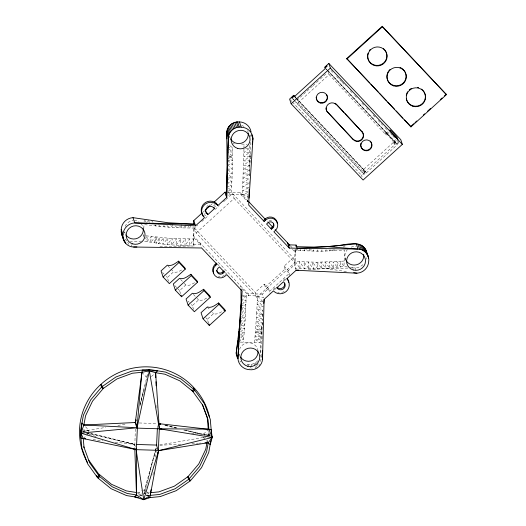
<?xml version="1.0" encoding="UTF-8"?>
<svg xmlns="http://www.w3.org/2000/svg" width="526" height="526" viewBox="0 0 526 526"><rect width="100%" height="100%" fill="white"/><g stroke="black" fill="none" stroke-linecap="round" stroke-linejoin="round"><path stroke-width="0.39" stroke-dasharray="2.63 1.97" d="M181.437 224.609L181.417 227.87L194.173 228.06L194.488 226.528M243.972 148.273L243.998 144.163M229.717 145.557L232.801 147.931L232.058 177.768L231.23 194.39L227.626 195.435M243.965 148.97L242.401 194.725L247.759 196.303M249.429 175.671L249.58 144.334M250.757 142.283L249.377 175.71M249.186 181.74L249.041 185.494M225.917 199.604L232.551 193.575L293.206 257.852L294.816 262.724L256.833 297.249L255.222 292.377L264.308 284.119L268.49 288.55L262.375 294.106L263.579 297.736L257.451 295.934L246.28 295.605L245.109 320.636L243.406 342.183M262.625 316.567L262.961 310.971L257.129 304.482L263.191 306.632L257.299 300.221L263.394 302.213L257.451 295.934L256.741 312.865L262.448 319.302L260.594 355.326L262.079 359.837M208.888 429.163L203.516 434.062L203.47 434.989L204.916 435.35M86.836 435.258L88.651 433.187L134.63 444.404L135.373 446.659M88.67 432.714L88.789 430.209L83.877 424.995M143.414 237.095L143.559 233.965M143.815 228.481L143.999 224.569L164.296 226.89L181.417 227.87L179.741 226.233M144.104 222.222L144.216 219.875M135.346 428.986L134.748 447.665M157.366 428.401L157.55 424.344M144.65 241.296L167.044 244.662L193.949 246.129C193.423 239.764 193.22 233.353 193.476 226.884M206.863 436.047L208.96 435.186L208.96 432.01M228.192 192.319L240.224 192.687L240.882 194.673L247.654 201.852L247.943 195.659M296.151 270.252L294.415 264.986L295.073 250.81L293.462 249.1M295.908 248.982L295.329 261.507L295.612 268.615L317.862 268.911L333.872 267.912L343.932 266.485L347.147 266.899M344.839 246.924L344.951 244.577L343.235 247.154M251.047 136.55L251.132 134.912M185.915 224.799L185.704 227.988L184.107 226.41M261.764 356.806C258.167 345.201 262.027 333.155 262.329 321.34M262.724 316.455L262.993 313.2M254.577 342.511L256.741 312.865L262.717 315.199L256.944 308.703L262.961 310.971M248.949 187.736L242.848 186.539L249.133 183.245L243.045 182.351L249.285 178.728L243.229 178.11L249.416 174.205L243.393 173.83L249.521 169.694L243.538 169.536L249.6 165.223L250.514 157.945M250.619 157.136L251.126 153.092M152.974 475.09L153.513 471.033M155.348 457.245L156.531 448.323M190.379 224.924L189.958 228.054L188.249 226.318M146.879 376.728L147.589 371.981M250.744 136.431L250.981 134.853M145.064 492.06L145.275 490.811M207.145 441.597L207.422 440.058M208.118 436.212L208.631 433.391L208.375 430.419M346.404 271.6L326.173 268.549L320.899 262.198L322.083 268.766L316.718 262.218L317.862 268.911L312.483 262.178L313.535 268.996L308.21 262.086L309.124 269.003L303.916 261.948L304.653 268.944L299.616 261.751L300.136 268.812L295.329 261.507L316.718 262.218L340.592 261.337L343.932 266.485L344.694 250.054L321.412 251.244L295.836 250.547L296.473 247.476M140.1 403.764L146.563 378.312M146.945 376.787L147.319 375.327M144.446 493.815L155.341 451.407M155.538 450.618L156.353 447.455L155.426 450.618M140.001 404.882L145.985 382.218M300.537 249.239L300.129 250.797L302.588 249.127M143.164 490.114L144.926 490.166L155.275 451.407M155.486 450.618L156.327 447.455M139.975 405.671L144.696 388.484M144.045 491.573L155.209 451.407M305.047 249.015L304.429 250.987L306.967 249.258M330.019 249.712L329.578 251.053L330.44 249.837M309.906 247.766L308.716 251.132L311.313 249.331M326.087 249.666L325.535 251.178L326.777 250.106M313.509 249.843L312.99 251.224L314.956 249.817M321.978 249.784L321.412 251.244L323.339 249.712M317.776 249.843L317.224 251.264L319.183 249.791M143.466 494.716L145.38 490.186L144.926 490.166M332.55 250.922L333.221 249.515M159.897 246.562L189.465 246.056L193.66 239.021L168.037 238.166L143.486 235.53M145.301 238.541L147.372 236.082L146.78 241.743L151.363 236.588L150.528 242.433L155.433 237.055L154.447 243.071L156.459 237.16L156.446 243.36L159.582 237.469L158.517 243.663L163.783 237.844L162.725 244.189L168.037 238.166L167.044 244.662L172.318 238.436L171.45 245.077L176.611 238.659L175.914 245.418L180.911 238.824L180.425 245.701L185.191 238.942L184.948 245.912L189.452 239.008L189.465 246.056M242.433 304.153L246.129 299.892L242.506 301.082M241.69 309.084L245.958 304.153L240.855 305.981M241.999 312.694L245.773 308.374L240.625 310.314M241.579 300.964L246.28 295.605L242.289 295.474M241.75 316.816L245.57 312.536L240.382 314.548M240.382 322.004L245.346 316.632L240.112 318.644M333.523 250.882L334.621 249.705M213.641 205.949L215.193 204.325M274.388 289.957L275.946 288.333M241.197 324.654L245.109 320.636L241.335 322.037M239.771 329.421L244.86 324.549L241.046 325.857M257.852 360.777C255.38 363.473 251.612 364.866 247.983 364.439A12.381 12.078 -18.3 0 1 244.984 363.979M151.449 376.531L154.434 373.808M312.405 86.198L297.229 99.993L298.137 102.741L364.071 172.607L395.033 144.459L394.125 141.711L363.157 169.859L364.071 172.607M313.016 85.646L319.696 79.571M320.301 79.018L326.981 72.95M298.137 102.741L329.105 74.593L328.191 71.845M202.773 212.405L204.575 210.768M210.578 205.318L212.379 203.68M204.634 216.041L205.745 215.029M214.608 206.974L215.713 205.968M256.833 297.249L196.178 232.972L194.567 228.1L197.579 225.358M201.8 221.525L208.434 215.496M215.062 209.466L219.283 205.633M223.504 201.793L225.312 200.15M196.178 232.972L234.162 198.447L232.551 193.575M168.59 281.331L167.327 277.518L173.573 271.837C176.611 273.244 179.866 270.949 182.443 269.503M180.576 293.692L179.563 290.635L185.816 284.96C188.847 286.368 192.102 284.073 194.686 282.62M225.358 274.381L226.358 273.467L225.384 272.435M193.594 309.439L192.338 305.626L198.585 299.945C202.122 301.444 205.751 298.564 208.644 296.802M385.782 133.63L388.142 131.487M389.122 132.388L386.169 135.07L385.749 133.801L388.109 131.658M395.033 144.459L393.704 143.059L393.29 141.783L395.644 139.64M393.704 143.059L397.248 139.837M362.079 176.9L361.559 175.342L365.688 171.588L296.539 98.309M363.157 169.859L366.175 173.054L397.137 144.906L396.966 144.38L399.03 142.507L398.839 141.921L396.775 143.795L396.657 143.44L398.425 141.836M297.414 99.848L365.997 172.528L363.933 174.402L363.742 173.817L365.688 171.588M208.572 323.135L207.31 319.321L213.556 313.641C217.093 315.14 220.729 312.26 223.622 310.498M264.308 284.119L265.275 287.045L269.457 291.476L289.267 273.467L285.085 269.036L284.119 266.11L293.206 257.852M265.275 287.045L285.085 269.036M290.043 275.808L288.301 270.542L294.415 264.986M273.099 289.681L276.426 286.663M283.073 280.621L285.842 278.103M83.246 438.506L86.238 435.798M137.707 493.868L141.29 490.62M240.592 331.84L244.59 328.349L239.205 329.96M204.114 214.398L205.291 213.464M284.218 280.739L285.986 279.345M240.461 334.996L244.314 332.024L238.876 333.339M295.836 250.547L297.834 249.186M240.776 337.685L244.025 335.562L240.888 336.088M238.482 341.676L243.722 338.954L239.764 339.257M248.246 188.065L242.631 190.675L248.745 192.174L242.401 194.725L231.23 194.39L227.1 191.911M83.759 432.05L88.789 430.209L82.326 429.926M242.677 296.657L246.28 295.605M227.857 191.162L231.46 190.333L227.219 187.473M208.257 442.675L203.358 437.487L204.831 437.224M88.789 430.209L82.884 431.241L85.054 431.793M226.614 187.065L231.677 186.204L228.014 183.482M159.799 444.891L204.864 437.231M82.746 431.208L105.759 427.414M117.877 425.422L125.957 424.094M226.798 182.575L231.881 182.009L226.949 178.051M228.849 157.793L232.67 157.392L227.337 155.834M143.835 493.362L146.208 493.132M147.004 493.053L149.377 492.816M146.287 495.762L148.687 495.525M344.182 261.008L340.592 261.337L340.802 267.024L336.864 261.613L337.442 267.497L333.017 261.836L333.872 267.912L329.066 262.007L330.111 268.26L325.022 262.132L326.173 268.549L347.936 268.082M141.612 241.112L130.323 241.605M308.321 269.562L326.173 268.549M228.409 177.972L232.058 177.768L227.081 173.527L232.222 173.495L227.745 169.517M159.851 445.266L181.181 444.122M191.852 443.55L198.414 443.201M199.236 443.155L200.873 443.07M138.719 494.848L141.665 494.716M351.96 267.99L355.188 267.925A12.381 12.078 -18.3 0 0 363.354 264.276M245.589 148.266L249.64 148.24L243.926 152.448L249.672 152.31L243.86 156.676L249.672 156.511L243.775 160.943L249.653 160.825L243.663 165.236L249.6 165.223M203.358 437.487L205.771 437.481M209.013 434.147L203.516 434.062L207.934 435.784M232.827 143.828L234.425 143.874M241.605 144.091L247.187 144.262M242.401 194.725L247.976 194.89M193.41 244.498L200.505 244.715L193.732 237.535L194.173 228.06L193.121 226.943M193.075 235.543L247.924 293.666L262.375 294.106M240.218 342.091L260.16 342.676L254.886 339.283L260.521 340.039L255.189 335.89L260.87 337.14L255.485 332.353L261.212 333.997L255.551 331.446L261.376 332.333L255.761 328.678L261.547 330.617L256.03 324.877L261.863 327.034L262.145 340.993M139.245 422.976L156.794 423.509M227.186 169.017L232.367 169.201L227.83 165.065M88.631 433.634L86.593 433.503L95.929 436.534M227.304 147.569L232.801 147.931M227.265 164.553L232.499 164.894L227.889 160.673M227.311 160.147L232.604 160.608L227.324 157.951M228.869 155.979L232.689 156.34L227.337 151.633L232.755 152.106L228.514 148.575M146.498 495.005L148.766 495.222M93.036 439.631L102.82 440.755M115.056 442.156L134.63 444.404L135.143 447.606M350.362 267.307L355.188 267.925L356.181 270.929M191.379 433.036L194.581 433.463M195.383 433.569L211.728 436.015M137.286 492.652L141.981 493.408M139.666 495.459L142.04 495.834M165.506 425.35L177.387 428.072M186.099 430.071L209.433 435.423L208.592 432.865M87.145 433.286L134.63 444.404L91.051 433.319M165.506 425.422L176.585 428.079M184.501 429.972L203.496 434.515M164.71 425.31L175.783 428.072M183.699 430.051L201.892 434.594M262.448 319.302L256.517 316.961L262.165 323.253L256.28 320.965L261.863 327.034M82.28 430.972L84.397 431.859M124.807 238.995L126.03 239.922L127.022 242.933M175.375 226.002L177.124 227.699L177.058 226.305M170.707 225.378L172.824 227.482L172.528 223.885M166.946 225.569L168.544 227.212L168.386 225.726M147.017 491.909L150.285 495.367M331.005 70.418L333.254 72.805M336.627 76.375L341.69 81.74M342.248 82.332L345.621 85.909M350.119 90.676L352.367 93.056M354.616 95.443L357.43 98.421M361.927 103.188L364.176 105.568M366.425 107.955L369.232 110.933M373.171 115.102L375.978 118.08M378.227 120.461L380.476 122.847M381.041 123.439L382.724 125.227M384.973 127.614L387.221 129.994M390.594 133.571L392.284 135.36M392.843 135.951L394.533 137.74M396.782 140.12L399.03 142.507M327.507 70.168L396.657 143.44M325.936 68.735L328.185 71.115M328.75 71.714L396.775 143.795M325.009 68.124L326.692 69.912M327.257 70.51L396.966 144.38M394.125 141.711L397.137 144.906M329.105 74.593L386.169 135.07M294.856 96.528L295.98 97.718M295.533 97.474L365.807 171.943M295.165 97.461L296.855 99.25M292.91 98.756L363.742 173.817M291.976 98.145L293.666 99.933M294.225 100.532L363.933 174.402M290.161 99.684L291.851 101.465M292.41 102.064L361.559 175.342M240.224 192.687L248.121 201.057M290.234 245.681L292.923 248.528M292.509 249.383L295.73 252.802L295.073 250.81M234.162 198.447L294.816 262.724M284.119 266.11L288.301 270.542M194.567 228.1L255.222 292.377M217.573 264.157L219.033 265.709M207.29 307.006L210.426 310.32M212.511 312.536L213.556 313.641M167.833 265.755L173.573 271.837M180.596 279.424L183.725 282.745M184.245 283.297L185.816 284.96M193.364 294.415L196.494 297.736M197.02 298.288L198.585 299.945M205.745 317.665L207.31 319.321M162.626 272.54L164.191 274.197M166.282 276.413L167.327 277.518M174.869 285.657L177.479 288.426M177.998 288.978L179.563 290.635M188.157 301.201L189.202 302.305M191.293 304.521L192.338 305.626M141.849 372.303L146.761 377.517M163.238 225.746L164.296 226.89L164.112 225.352M158.55 224.733L160.088 226.515L159.904 224.931M153.013 222.38L151.547 220.525L151.639 221.985M154.966 224.858L155.946 226.101L155.808 224.687M149.608 222.413L147.799 219.835L147.839 222.097M145.058 220.433L146.267 222.445M365.997 172.528L366.175 173.054M345.069 257.944L345.819 260.199M230.112 137.937L229.612 136.431A9.488 9.251 -18.3 0 0 230.105 137.97M246.996 199.86L247.654 201.852M268.49 288.55L270.233 293.81M247.924 293.666L248.588 295.658L241.059 287.683L240.395 285.69M259.857 358.982L260.85 361.987M258.845 363.782L259.594 366.037M257.221 363.354L257.97 365.609M255.465 362.762L256.208 365.018M256.458 365.774L257.201 368.029M254.084 363.499L254.827 365.754M255.077 366.504L255.827 368.759M251.093 364.387L252.585 368.897M250.33 365.997L251.323 369.002M247.983 364.439L249.475 368.95M240.066 356.411L239.317 354.156A9.488 9.251 -18.3 0 0 240.158 356.418M199.847 242.723L201.373 247.325M208.539 433.911L208.96 435.186M131.316 244.61L132.065 246.865M127.871 242.184L128.614 244.439M209.23 433.076L209.48 435.942M193.66 239.021L193.949 246.129M156.893 405.5L156.991 407.959M224.372 275.236A7.259 7.081 -18.3 0 1 218.395 276.61M206.764 206.297A4.51 4.399 -18.3 0 1 207.731 205.627M208.835 205.219A4.51 4.399 -18.3 0 1 210.005 205.101M269.2 220.756A3.629 3.544 -18.3 0 1 271.929 221.196M284.145 291.47A9.08 8.857 -18.3 0 1 279.931 292.601M279.201 292.587A9.08 8.857 -18.3 0 1 277.748 292.397M240.954 362A12.381 12.078 -18.3 0 1 239.81 361.027M239.54 349.356A9.488 9.251 -18.3 0 1 257.799 349.908M366.793 257.701A12.381 12.078 -18.3 0 1 366.444 259.154M125.135 226.318A9.488 9.251 -18.3 0 1 133.065 220.532M134.301 220.486A9.488 9.251 -18.3 0 1 138.969 221.873M140.856 223.405A9.488 9.251 -18.3 0 1 143.111 227.64M241.717 125.431A9.488 9.251 -18.3 0 1 243.952 126.424M247.601 130.652A9.488 9.251 -18.3 0 1 248.094 132.19M345.911 260.206A9.488 9.251 -18.3 0 1 347.351 249.64M351.092 247.148A9.488 9.251 -18.3 0 1 356.378 246.74M385.749 133.801A5.602 0.513 47.7 0 1 389.135 136.622A5.602 0.513 47.7 0 1 393.29 141.783M148.891 495.577A65.329 63.731 -18.3 0 1 145.636 495.716M142.408 495.696A65.329 63.731 -18.3 0 1 139.186 495.518M125.122 233.386L124.629 231.881A9.488 9.251 -18.3 0 0 125.122 233.419"/><path stroke-width="0.79" d="M288.8 282.35A9.08 8.857 -18.3 0 0 287.17 278.412L287.558 279.582A9.08 8.857 -18.3 0 1 274.256 291.667L273.487 290.852L264.118 299.366L262.507 359.061C262.336 365.452 255.998 370.58 249.719 369.699A12.381 12.078 -18.3 0 1 237.936 358.344L242.138 290.95L226.745 274.638L225.246 276.005A7.259 7.081 -18.3 0 1 215.016 275.69A7.259 7.081 -18.3 0 1 215.482 265.656L216.982 264.295L201.59 247.983L133.611 247.016C127.312 247.016 121.927 240.895 122.966 234.629A12.381 12.078 -18.3 0 1 134.735 222.919L195.508 225.851L204.469 217.711L202.931 215.325A9.08 8.857 -18.3 0 1 216.232 203.24L217.764 205.627L226.719 197.487L227.317 149.193M287.558 279.582L286.782 278.767L296.151 270.252L356.924 273.185A12.381 12.078 -18.3 0 0 368.7 261.475C369.732 255.209 364.347 249.087 358.048 249.087L289.287 248.094L273.895 231.782L275.394 230.421A7.259 7.081 -18.3 0 0 275.861 220.387A7.259 7.081 -18.3 0 0 265.63 220.078L264.131 221.439L248.739 205.127L249.206 189.327M251.053 131.796A12.381 12.078 -18.3 0 0 239.442 121.907L236.332 121.953L231.959 123.571L228.6 126.773L226.824 131.007L226.647 132.532L228.383 137.792L226.187 195.85L226.719 197.487L228.383 137.792C228.567 131.401 234.905 126.279 241.184 127.167A12.381 12.078 -18.3 0 1 252.953 138.535L249.061 198.164M240.987 289.234L241.059 301.556L239.205 329.96M137.391 427.756L136.372 449.664L136.51 494.953L134.432 496.84L143.73 499.7L149.838 497.609L158.707 450.341L136.372 449.664L80.971 438.105L80.886 433.102L81.984 422.989L83.877 424.995L137.391 427.756L80.886 433.102L80.406 431.655L83.397 415.198L90.617 399.99L101.577 387.083L100.736 384.526A65.329 63.731 -18.3 0 0 87.553 462.676M157.366 428.401L156.57 445.437L158.063 449.947M158.405 423.621L211.163 429.564L212.208 437.461L208.257 442.675L158.313 450.703L159.332 428.795L155.624 372.717L157.701 370.83L149.358 370.863L142.296 370.061L135.254 422.851L135.899 420.511M193.588 224.523L193.772 220.591L202.175 212.951M296.02 246.635L296.092 245.07L288.209 244.827L289.28 245.964M239.527 326.376L237.936 358.344L236.2 353.077L239.527 326.376L241.776 298.689L241.237 297.078M195.508 225.851L194.968 224.221L168.064 222.754L132.993 217.659A12.381 12.078 -18.3 0 0 121.223 229.369L121.552 233.906L123.827 240.599M263.789 303.436L264.118 299.366M204.976 442.846L208.257 442.675L210.15 444.68L212.208 437.461L208.888 429.163L159.332 428.795L136.997 428.118L141.849 372.303L149.358 370.863L155.624 372.717L164.947 374.216L179.82 380.837L192.385 391.028L194.041 389.516L193.2 386.958A65.329 63.731 -18.3 0 0 101.13 384.164L101.978 386.722L103.49 388.333L116.969 378.924L132.414 373.23L141.849 372.303M239.074 331.314L238.705 334.911M238.271 338.659L238.534 336.482M252.243 144.196L252.546 141.77M252.75 140.153L252.953 138.535L251.711 134.781M136.51 492.527L126.339 490.896L111.466 484.282L98.908 474.084L99.749 476.641L112.314 486.833L127.187 493.454L136.51 494.953L143.73 499.7L150.285 495.367L151.041 489.693M238.002 340.703L236.2 353.077A12.381 12.078 -18.3 0 0 237.943 358.712M84.055 447.744L83.246 438.506L80.886 433.102L83.877 424.995L85.541 415.829L92.51 401.154L103.096 388.688L102.465 386.774M207.007 442.366L205.751 449.283L198.775 463.958L188.19 476.425L189.038 478.982L190.55 480.586L201.517 467.68L208.737 452.472L210.867 440.742M208.257 442.675L206.593 451.834L199.624 466.516L189.038 478.982M135.504 423.608L136.997 428.118L137.641 424.896M136.997 428.118L149.358 370.863L148.884 369.416L131.927 371.08L115.93 376.984L101.978 386.722M136.063 419.669L135.254 422.851L135.872 420.511M157.452 454.188L158.707 450.341L143.73 499.7L135.872 448.159M293.732 95.331L289.602 99.085L291.148 103.767L363.111 180.024L402.331 144.374L400.786 139.692L328.822 63.436L324.693 67.19L324.812 67.545L326.876 65.665L327.073 66.25L325.009 68.124L325.18 68.65L294.212 96.797L294.041 96.271L291.976 98.145L291.785 97.566L293.732 95.331L294.856 96.528M291.148 103.767L330.374 68.117L328.822 63.436M346.726 58.57L382.238 26.3L446.436 94.641L410.931 126.911L346.726 58.57L369.765 82.983M346.884 59.043L382.389 26.767L382.238 26.3M205.173 210.222L209.973 205.863M214.174 202.043L224.983 192.22L226.588 192.273M205.403 210.518A4.51 4.399 -18.3 0 0 206.475 212.53L207.79 214.687L214.437 208.644L214.056 207.481M163.08 276.985L179.024 262.494L178.584 261.166C175.375 263.263 171.371 266.761 167.307 265.203L161.061 270.877L163.08 276.985L169.346 283.619L185.284 269.134L184.85 267.806L178.584 261.166M175.316 290.102L191.26 275.611L190.82 274.283C187.618 276.38 183.607 279.885 179.55 278.32L173.297 284.001L175.316 290.102L181.582 296.743L197.526 282.252L197.086 280.923L190.82 274.283M213.549 273.02A7.259 7.081 -18.3 0 1 215.095 264.486L216.594 263.125L216.982 264.295M277.36 223.681A7.259 7.081 -18.3 0 0 265.242 218.908L263.743 220.269L264.131 221.439M216.587 270.338A3.629 3.544 -18.3 0 0 221.794 272.652L223.918 270.883L224.306 272.054L222.182 273.822A3.629 3.544 -18.3 0 1 217.462 268.825L219.421 266.879L224.306 272.054M273.513 223.405A3.629 3.544 -18.3 0 1 272.415 226.805L271.068 228.028L271.455 229.198L272.803 227.975A3.629 3.544 -18.3 0 0 273.04 222.952A3.629 3.544 -18.3 0 0 267.918 222.8L266.57 224.023L271.455 229.198M188.091 305.093L204.029 290.602L203.588 289.274C200.386 291.365 196.382 294.869 192.319 293.304L186.072 298.985L188.091 305.093L194.357 311.727L210.295 297.243L209.854 295.914L203.588 289.274M410.931 126.911L410.78 126.444L413.784 123.709M414.988 122.617L416.796 120.973M423.417 114.957L424.62 113.866M427.625 111.131L430.636 108.395M440.269 99.644L442.07 98M444.477 95.811L446.285 94.174M203.062 318.789L219.007 304.298L218.566 302.969C215.358 305.067 211.353 308.565 207.29 307.006L201.044 312.681L203.062 318.789L209.328 325.43L225.273 310.938L224.832 309.61L218.566 302.969M80.406 431.655L81.852 448.251L87.638 463.847L97.369 477.391L99.033 475.879L98.184 473.321L88.795 460.25M138.443 497.478L126.503 495.564L111.098 488.707L98.092 478.154L99.749 476.641M208.888 429.163L208.079 419.926L202.497 404.862L193.101 391.791L194.765 390.279L193.916 387.728A65.329 63.731 -18.3 0 1 209.433 416.862M189.314 478.39L187.795 476.786L174.323 486.188L158.878 491.882L150.962 492.665M187.795 476.786L188.643 479.337L175.165 488.739L159.72 494.44L150.285 495.367M189.735 479.666L190.156 480.948L176.203 490.686L160.2 496.59L148.378 497.747M158.313 450.703L212.208 437.461L211.728 436.015M335.608 245.918C345.773 245.169 361.921 238.797 366.629 251.671M296.631 246.707L297.17 248.338L327.192 246.641L356.306 243.827L358.048 249.087L327.192 246.641L314.555 247.082L296.631 246.707L296.092 245.07M334.891 246.004L327.192 246.641M296.151 270.252L298.59 270.114M83.877 424.995L135.649 422.496L137.141 427.007M133.611 247.016L136.898 246.964M136.227 444.45L156.965 445.081M83.246 438.506L85.692 438.789M149.358 370.863L159.332 428.795L161.732 429.111M353.689 272.698L356.924 273.185M148.884 369.416L165.631 372.106L181.036 378.963L194.041 389.516M159.332 428.795L212.208 437.461M158.385 423.713L160.759 424.258L158.385 423.719L159.963 424.127M80.886 433.102L136.372 449.664L132.48 448.402M382.389 26.767L446.436 94.641M370.889 84.173L378.194 91.912M379.318 93.102L386.617 100.841M387.741 102.037L394.487 109.178M396.17 110.966L402.909 118.107M404.599 119.895L410.78 126.444M330.374 68.117L402.331 144.374M335.029 103.234A5.858 5.714 -18.3 0 1 336.193 104.181L344.004 112.452M345.115 113.636L362 131.829A5.858 5.714 -18.3 0 1 361.625 139.929A5.858 5.714 -18.3 0 1 353.367 139.679L327.56 112.031A5.858 5.714 -18.3 0 1 326.041 107.929M336.193 104.181L362 131.829M327.56 112.031L353.367 139.679M293.85 95.686L294.974 96.876M248.686 201.655L265.584 219.559M267.833 221.946L272.902 227.317M275.157 229.704L289.695 245.116M216.232 203.24L217.764 205.627M214.437 208.644L213.51 207.658A4.51 4.399 -18.3 0 0 207.152 207.468A4.51 4.399 -18.3 0 0 206.863 213.701M206.475 212.53L207.79 214.687M277.366 288.419L276.814 287.834L283.461 281.791L284.014 282.377A4.51 4.399 -18.3 0 1 283.724 288.61A4.51 4.399 -18.3 0 1 277.366 288.419L276.978 287.249A4.51 4.399 -18.3 0 0 284.697 283.218M219.007 304.298L225.273 310.938M179.024 262.494L185.284 269.134M191.26 275.611L197.526 282.252M204.029 290.602L210.295 297.243M100.736 384.526L102.254 386.13M101.577 387.083L103.096 388.688M188.643 479.337L190.156 480.948M194.765 390.279L204.496 403.817L210.282 419.419L211.583 434.404M99.033 475.879L89.637 462.808L83.766 446.699M122.814 236.68L121.552 233.906M202.49 404.566L207.237 417.368L208.303 429.604M224.983 192.22L226.187 195.85M366.096 250.245L368.371 256.938M368.693 258.424L366.951 253.164L367.043 254.4M365.366 248.903L367.109 254.163M364.459 247.674L366.195 252.94M363.381 246.589L365.116 251.849M362.158 245.655L363.893 250.922M360.81 244.906L362.552 250.166M359.37 244.34L361.106 249.6M357.858 243.979L359.6 249.239M287.544 242.834L289.287 248.094M239.442 121.907L241.184 127.167M272.415 226.805L272.803 227.975M237.594 121.848L239.33 127.114M236.332 121.953L238.068 127.22M234.806 122.295L236.542 127.555M265.242 218.908L265.63 220.078M233.34 122.841L235.076 128.101M231.959 123.571L233.702 128.837M230.697 124.484L232.433 129.744M229.566 125.556L231.309 130.823M228.6 126.773L230.342 132.033M227.811 128.101L229.553 133.367M227.212 129.521L228.955 134.787M226.824 131.007L228.567 136.273M222.57 272.113L222.958 273.283M215.095 264.486L215.482 265.656M193.772 220.591L194.968 224.221L134.735 222.919L132.993 217.659M208.822 323.898L209.328 325.43M181.082 295.217L181.582 296.743M192.68 390.516L193.101 391.791M191.957 389.753L192.385 391.028M121.223 229.369L122.966 234.629M124.721 240.915L125.464 243.17M121.138 231.184L122.88 236.444M123.064 237.43L124.55 241.94M121.23 232.42L122.966 237.68M97.665 476.872L98.092 478.154M96.738 475.471L97.369 477.391M226.989 138.89L226.647 132.532L227.265 164.553M155.624 372.717L155.814 377.635M155.972 381.731L156.13 385.834M134.814 449.296L136.51 494.953M262.342 350.849L262.507 359.061M203.319 216.495A9.08 8.857 -18.3 0 1 216.613 204.41M257.944 350.704A9.488 9.251 -18.3 0 1 240.566 357.115M143.256 228.429A9.488 9.251 -18.3 0 1 125.878 234.839M248.239 132.979A9.488 9.251 -18.3 0 1 230.454 138.7M363.696 254.492A9.488 9.251 -18.3 0 1 346.318 260.903M326.718 94.7A5.602 5.464 -18.3 0 1 322.951 102.623A5.602 5.464 -18.3 0 1 316.172 97.119M370.357 141.132A5.602 5.464 -18.3 0 1 367.424 150.219A5.602 5.464 -18.3 0 1 360.895 143.309M361.842 131.362A5.858 5.714 -18.3 0 1 361.467 139.462A5.858 5.714 -18.3 0 1 353.209 139.212M327.718 112.498A5.858 5.714 -18.3 0 1 328.092 104.398A5.858 5.714 -18.3 0 1 336.351 104.648M422.891 90.308A9.665 9.429 -18.3 0 1 420.202 105.115A9.665 9.429 -18.3 0 1 406.348 98.947M406.276 95.259A9.665 9.429 -18.3 0 1 406.578 94.055M406.789 93.47A9.665 9.429 -18.3 0 1 407.65 91.807M409.267 89.893A9.665 9.429 -18.3 0 1 411.332 88.453M417.46 87.454A9.665 9.429 -18.3 0 1 418.689 87.737M421.484 89.091A9.665 9.429 -18.3 0 1 422.45 89.874M404.034 70.359A9.665 9.429 -18.3 0 1 398.577 85.574A9.665 9.429 -18.3 0 1 387.149 74.238M387.32 73.647A9.665 9.429 -18.3 0 1 388.063 71.93M388.74 70.885A9.665 9.429 -18.3 0 1 390.009 69.485M400.016 67.519A9.665 9.429 -18.3 0 1 401.706 68.334M402.219 68.676A9.665 9.429 -18.3 0 1 403.626 69.899M383.487 48.609A9.711 9.475 -18.3 0 1 385.407 60.963A9.711 9.475 -18.3 0 1 373.131 64.619A9.711 9.475 -18.3 0 1 368.016 53.218M369.443 50.443A9.711 9.475 -18.3 0 1 370.265 49.483M397.834 139.305L390.299 131.316L389.878 130.047A5.602 0.513 47.7 0 1 393.264 132.868A5.602 0.513 47.7 0 1 397.413 138.029L397.834 139.305M247.437 366.175A9.488 9.251 -18.3 0 0 259.542 355.175A9.488 9.251 -18.3 0 0 243.919 350.533A9.488 9.251 -18.3 0 0 247.437 366.175M237.732 148.457A9.488 9.251 -18.3 0 0 249.837 137.45A9.488 9.251 -18.3 0 0 234.215 132.815A9.488 9.251 -18.3 0 0 237.732 148.457M132.743 243.906A9.488 9.251 -18.3 0 0 144.854 232.9A9.488 9.251 -18.3 0 0 129.232 228.264A9.488 9.251 -18.3 0 0 132.743 243.906M353.189 269.963A9.488 9.251 -18.3 0 0 365.294 258.963A9.488 9.251 -18.3 0 0 349.672 254.328A9.488 9.251 -18.3 0 0 353.189 269.963M364.689 150.6A5.602 5.464 -18.3 0 0 371.843 144.104A5.602 5.464 -18.3 0 0 362.611 141.362A5.602 5.464 -18.3 0 0 364.689 150.6M320.216 103.004A5.602 5.464 -18.3 0 0 327.369 96.501A5.602 5.464 -18.3 0 0 318.145 93.766A5.602 5.464 -18.3 0 0 320.216 103.004M374.466 65.52A9.711 9.475 -18.3 0 0 386.86 54.257A9.711 9.475 -18.3 0 0 370.869 49.51A9.711 9.475 -18.3 0 0 374.466 65.52M393.744 85.889A9.665 9.429 -18.3 0 0 406.079 74.679A9.665 9.429 -18.3 0 0 390.16 69.951A9.665 9.429 -18.3 0 0 393.744 85.889M413.002 106.298A9.665 9.429 -18.3 0 0 425.343 95.088A9.665 9.429 -18.3 0 0 409.425 90.367A9.665 9.429 -18.3 0 0 413.002 106.298"/></g></svg>
